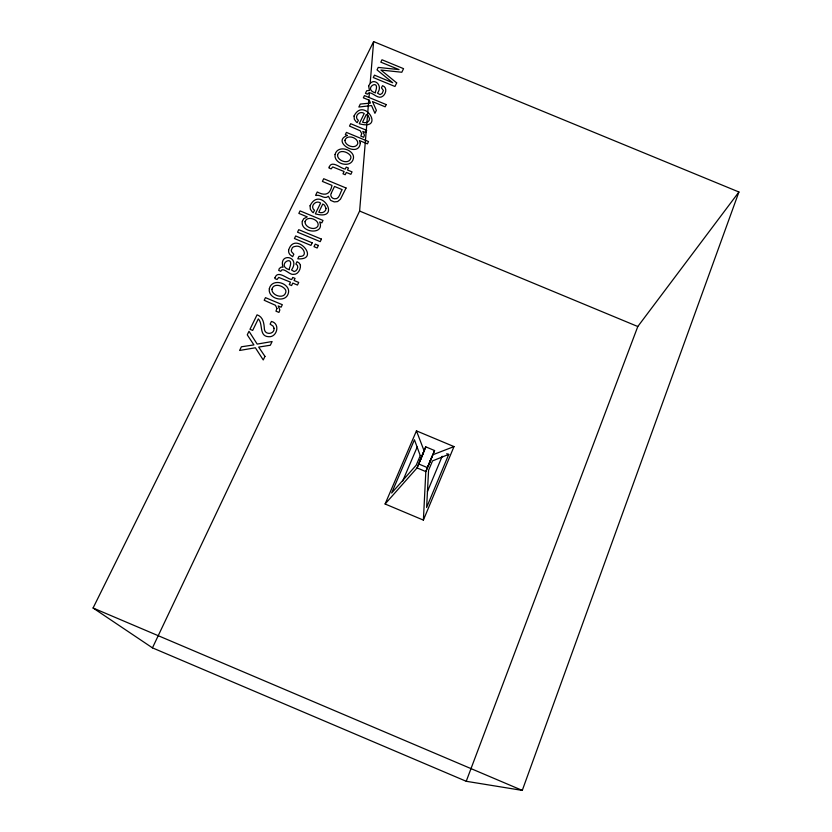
<?xml version="1.0" encoding="UTF-8"?>
<svg xmlns="http://www.w3.org/2000/svg" width="832" height="832" viewBox="0 0 832 832"><rect width="100%" height="100%" fill="white"/><g stroke="black" fill="none" stroke-linecap="round" stroke-linejoin="round"><path stroke-width="1.25" d="M423.384 520.104L425.828 471.598L434.574 450.538L425.724 446.826L417.061 467.917L385.102 503.994L423.384 520.104L453.991 446.586L416.447 430.862L385.102 503.994M152.454 647.858L93.08 608.005L373.62 41.6L738.92 191.994L522.278 790.4L466.222 781.29L152.454 647.858L359.611 211.047L368.805 99.809M369.023 97.219L369.346 93.34M370.198 82.992L373.62 41.6M425.724 446.826L424.195 451.079L416.447 430.862M466.222 781.29L637.801 326.518L738.92 191.994M423.727 452.202L417.061 467.917L425.828 471.598L434.574 450.538M421.606 457.038L423.436 452.483L419.442 461.978L421.086 458.276M430.092 461.23L428.23 465.764L429.364 463.133M430.383 460.72L432.245 456.175L431.122 458.786M427.419 491.566L442.198 456.248M448.75 454.376L426.629 507.458L428.574 470.288L432.526 460.897L448.75 454.376L446.722 453.71M429.853 461.958L430.612 459.971M402.574 481.291L417.206 446.992M432.921 454.73L453.991 446.586M359.611 211.047L637.801 326.518M418.486 463.882L427.378 467.605M93.08 608.005L522.278 790.4M300.435 265.283C300.841 269.287 297.866 274.924 293.28 274.352C289.838 275.226 282.703 266.24 280.779 271.305L278.71 270.442L279.292 268.559L281.268 267.062L283.026 267.259C278.252 252.169 301.018 256.09 291.522 269.994L294.195 271.575C297.378 271.055 299.541 265.543 295.87 264.056L297.034 261.674L299.406 263.255L300.435 265.283M375.482 91.582L375.471 92.893C361.962 88.837 380.942 77.314 375.482 91.582M288.621 250.151L288.6 251.368A6.24 5.699 3.9 0 0 290.129 254.758L292.625 256.693L293.831 254.218L291.543 251.722L291.283 250.307L292.282 247.863A3.744 3.422 3.9 0 1 294.892 246.48C302.546 243.859 309.504 257.421 298.99 256.36L297.794 258.835C321.62 260.406 294.726 229.85 288.621 250.151M289.422 268.32L289.37 269.755C275.028 265.221 295.672 252.689 289.422 268.32M368.67 86.133L369.45 90.542L366.714 90.73L365.456 93.361L367.422 94.172C369.98 89.378 376.678 98.831 381.264 97.032C385.788 95.472 388.097 87.433 382.502 85.686L381.462 87.828L383.396 90.501L382.106 93.475L380.047 94.598L377.499 93.142C383.885 84.729 372.393 76.107 368.67 86.133M337.542 155.137C337.386 160.94 349.076 164.965 350.823 158.122A4.035 3.588 8.5 0 0 350.095 155.21C347.287 151.622 339.019 149.136 337.542 155.137M354.037 116.033L354.359 119.35L356.398 122.065L357.23 122.647L358.353 120.338C353.423 116.875 359.611 110.022 364.229 113.506L359.258 123.718C385.84 131.342 363.99 95.94 354.037 116.033M344.947 140.286C344.802 145.818 355.711 149.625 357.76 143.634C358.488 137.623 346.83 133.9 344.947 140.286M310.066 205.785L310.357 209.258L312.426 212.108L313.279 212.711L314.475 210.278C309.452 206.648 315.786 199.472 320.622 203.039L315.359 213.824C342.784 221.614 320.497 184.569 310.066 205.785M360.277 143.135C358.904 158.683 330.647 141.43 347.402 135.439L345.342 134.586L346.414 132.402L368.524 141.554L367.422 143.853L359.414 140.546L360.277 143.135M271.929 289.266C271.586 295.537 284.055 299.666 285.792 292.313A4.212 3.879 1.9 0 0 285.085 289.193C282.152 285.241 273.426 282.911 271.929 289.266M274.071 328.307C274.654 334.433 264.93 335.317 264.389 329.191C264.066 323.627 263.307 316.898 257.057 314.829L249.974 329.295L252.668 330.429L258.305 318.906C263.338 323.825 258.7 336.294 268.601 336.71C277.118 337.584 280.571 323.534 271.419 321.454L270.119 324.147L273.114 326.144L274.071 328.307M305.022 221.728C304.751 227.406 314.881 231.192 317.928 226.086C320.122 219.794 307.039 214.864 305.022 221.728M369.574 118.643C369.533 122.138 365.404 123.594 362.565 122.19L366.33 114.452L368.056 115.554L369.574 118.643M326.061 208.395C326.009 212.004 321.786 213.658 318.802 212.191L322.774 204.017L324.532 205.15L326.061 208.395M335.078 154.502C333.476 163.904 350.938 168.854 353.34 158.714A7.28 6.49 8.5 0 0 352.747 154.346C349.253 148.117 337.126 146.026 335.078 154.502M361.712 133.661L360.818 136.115L363.667 137.301L364.458 135.127L362.835 131.435L365.612 132.579L366.694 130.343L350.667 123.718L349.513 126.069L360.225 130.79L361.712 133.661M269.36 288.61C267.384 298.761 286.01 303.826 288.413 292.926A7.602 7.01 1.9 0 0 287.872 288.226C284.274 281.403 271.409 279.635 269.36 288.61M276.952 308.433L275.954 311.168L278.949 312.416L279.843 310.003L278.21 305.968L281.122 307.185L282.329 304.699L265.47 297.658L264.191 300.269L275.454 305.292L276.952 308.433M302.338 221.25C299.801 233.022 325.302 235.29 319.654 221.957L321.838 222.862L323.003 220.438L300.071 210.902L298.844 213.387L307.258 216.882L303.711 218.722L302.338 221.25M329.212 167.055L328.983 168.002L331.136 168.886L332.738 166.951L344.105 171.506L342.982 173.805L345.218 174.73L346.33 172.432L350.865 174.304L352.04 171.86L347.506 169.988L348.452 168.043L346.226 167.118L345.28 169.062C340.954 168.782 331.947 159.661 329.212 167.055M275.07 277.555L274.82 278.564L277.046 279.49L278.741 277.41L290.482 282.142L289.286 284.596L291.595 285.553L292.781 283.098L297.461 285.043L298.719 282.433L294.039 280.488L295.048 278.408L292.75 277.451L291.741 279.531C287.238 279.136 277.846 269.755 275.07 277.555M331.49 192.691C329.67 195.364 331.573 198.515 334.568 198.817C339.539 199.524 340.028 192.442 342.16 189.613L334.516 186.451L331.49 192.691M420.274 455.634L416.229 465.161L391.633 493.043L414.44 439.785L420.274 455.634M264.961 356.387L263.245 359.944L255.382 347.776L239.606 350.47L241.405 346.778L253.926 344.906L247.26 334.838L248.997 331.282L257.171 344.094L272.116 341.536L270.327 345.238L258.679 347.079L264.961 356.387M318.406 245.419L317.169 247.998L314.007 246.678L315.245 244.109L318.406 245.419M321.443 239.117L320.226 241.644L297.534 232.201L298.761 229.684L321.443 239.117M346.07 188.001L340.423 199.254L337.574 201.583L334.246 201.906L330.637 200.387L328.38 196.29C324.615 199.857 320.154 194.074 316.108 195.51L315.609 195.302L317.242 191.974C324.875 196.019 330.044 194.917 331.989 185.401L322.4 181.418L323.721 178.734L346.07 188.001M386.235 104.593L385.164 106.818L372.497 101.587L376.366 110.344L374.93 113.318L371.53 105.56L358.842 107.037L360.298 104.062L370.427 103.074L369.325 100.277L363.355 97.812L364.447 95.597L386.235 104.593M396.687 82.898L394.961 86.486L373.287 77.542L374.462 75.15L392.704 82.732L377.031 69.898L378.248 67.413L399.048 69.597L380.817 62.161L381.992 59.779L403.551 68.661L401.814 72.249L380.973 70.054L396.687 82.898M312.166 242.83L310.929 245.398L294.434 238.534L295.682 235.966L312.166 242.83"/></g></svg>
